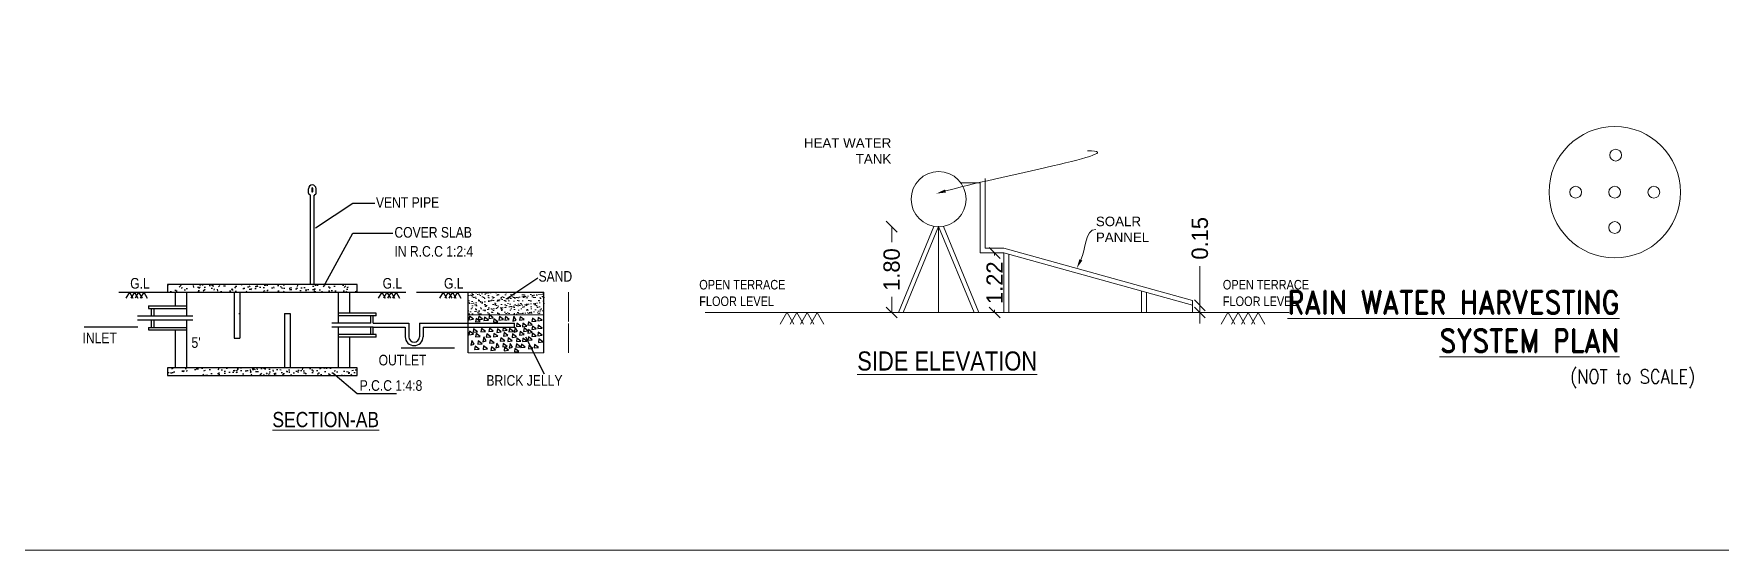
# Model space of a CAD drawing. Header units: metres. Extents: x -1560950 to -1560825, y 42726 to 42863.
# Drawn here: x -1560891.88 to -1560849.81, y 42771.28 to 42784.16 of the extents above; entities that cross this region are included whole.
import ezdxf
from ezdxf import colors
from ezdxf.entities.mleader import LeaderData, LeaderLine
from ezdxf.math import Vec2, Vec3

# ---------------------------------------------------------------- set-up
doc = ezdxf.new("R2010")
doc.units = ezdxf.units.M
doc.header["$LTSCALE"] = 750
doc.header["$MEASUREMENT"] = 0
doc.header["$PDMODE"] = 35
doc.header["$PDSIZE"] = 50
doc.layers.get('0').update_dxf_attribs({"lineweight": 5})
doc.layers.get('Defpoints').update_dxf_attribs({"lineweight": 0})
doc.layers.add('GRILL', color=20, linetype='Continuous')
doc.layers.add('LANDSCAPE', color=210, linetype='Continuous')
doc.layers.add('TEXT', color=2, linetype='Continuous', lineweight=20)
doc.layers.add('wall', color=7, linetype='Continuous', lineweight=30)
doc.styles.add('12', font='swissc.ttf', dxfattribs={"height": 10})
doc.styles.add('ARIAL', font='romand.shx', dxfattribs={"width": 0.85})
doc.styles.add('MSV', font='swissck.ttf', dxfattribs={"height": 0.3})
doc.styles.get("Standard").update_dxf_attribs({"font": 'arial.ttf'})
doc.styles.add('sunahari', font='framd.ttf', dxfattribs={"height": 0.3})
doc.dimstyles.new('Civil', dxfattribs={"dimtxt": 0.2, "dimasz": 0.15, "dimexe": 0.1, "dimexo": 0.1, "dimgap": 0.0625, "dimtad": 0, "dimzin": 0, "dimdsep": 46, "dimtxsty": 'Standard', "dimblk": 'OBLIQUE', "dimcen": 0, "dimclrd": 253, "dimclrt": 4, "dimadec": 0, "dimazin": 3, "dimtfac": 1, "dimtofl": 0, "dimtmove": 0, "dimatfit": 3, "dimfxl": 0, "dimfrac": 2, "dimtolj": 1, "dimtzin": 0, "dimarcsym": 0})
doc.dimstyles.new('Civil Fts', dxfattribs={"dimtxt": 0.2, "dimasz": 0.15, "dimexe": 0, "dimexo": 0, "dimgap": 0.1, "dimtad": 0, "dimdec": 1, "dimlfac": 39.36, "dimzin": 3, "dimdsep": 46, "dimlunit": 4, "dimtxsty": 'sunahari', "dimblk": 'ARCHTICK', "dimcen": 3, "dimse1": 1, "dimse2": 1, "dimclrd": 253, "dimclre": 5, "dimclrt": 4, "dimadec": 0, "dimazin": 0, "dimtfac": 0.7505, "dimtdec": 1, "dimtmove": 1, "dimatfit": 3, "dimfxl": 0, "dimfrac": 2, "dimtolj": 1, "dimtzin": 0, "dimlwd": -1, "dimlwe": -1, "dimarcsym": 0})
doc.dimstyles.new('CIVIL Mt.', dxfattribs={"dimscale": 0, "dimtxt": 0.2, "dimasz": 0.15, "dimexe": 0.18, "dimexo": 0.0625, "dimgap": 0.1, "dimtad": 0, "dimzin": 0, "dimdsep": 46, "dimtxsty": 'sunahari', "dimblk": 'OBLIQUE', "dimcen": 0.09, "dimse1": 1, "dimse2": 1, "dimclrd": 253, "dimclrt": 4, "dimadec": 0, "dimazin": 0, "dimtfac": 1, "dimtofl": 0, "dimtmove": 1, "dimatfit": 3, "dimfxl": 0, "dimfrac": 2, "dimtolj": 1, "dimtzin": 0, "dimarcsym": 0})
pattern_1 = [(50, (-1853.075207365422, -1288.844549076173), (15.22496232842108, -1.332010965668043), [1.59198649345617, -17.51185142801788]), (355, (-1853.075207365422, -1288.844549076173), (-2.945202254303838, 15.9663829371921), [1.273589194764936, -14.0094811424143]), (100.4509999999999, (-1851.806465163645, -1288.955549394281), (12.27981511637102, 14.63429930649267), [1.352979597325741, -14.88277557058317]), (46.18419999999999, (-1853.075207365422, -1284.59925176029), (22.65376229707737, -3.513428778076467), [2.387979740184253, -26.26777714202682]), (96.63559999999995, (-1851.187395518245, -1284.892035208049), (19.83959762517331, 20.67706787993929), [2.029469395988581, -22.32416335587425]), (351.1840000000001, (-1853.075207365422, -1284.59925176029), (19.83962865827135, 20.67703127432403), [1.910383792147405, -21.01422171362146]), (21, (-1850.952558707475, -1285.66057608926), (12.6702803624625, -8.546211245405662), [1.59198649345617, -17.51185142801788]), (326, (-1850.952558707475, -1285.66057608926), (5.164724115362179, 15.39237555506011), [1.273589194764936, -14.0094811424143]), (71.45140000000002, (-1849.896708137843, -1286.372758141539), (17.83496959511032, 6.846198582115227), [1.352979597325741, -14.88277557058317]), (37.50000000000001, (-1853.075207365422, -1288.844549076173), (0.2581110057001049, 7.066166920720276), [0, -13.83966924977898, 0, -14.22174600820846, 0, -14.06254735886284]), (7.499999999999999, (-1853.075207365422, -1288.844549076173), (5.584042005968842, 8.371974909035258), [0, -8.108517873336762, 0, -13.52127195108774, 0, -5.359687861302441]), (327.5, (-1857.808713872618, -1288.844549076173), (11.331149403955, -0.4787445176275242), [0, -5.306621644853903, 0, -16.55665953194418, 0, -21.96941360969516]), (317.5, (-1859.931362530566, -1288.844549076173), (12.37898456972493, 2.124862482994782), [0, -6.898608138310072, 0, -10.99532004813728, 0, -15.60146763587047])]

# ---------------------------------------------------------------- blocks, each defined once
blk = doc.blocks.new('_ArchTick')
at = {"color": 0, "linetype": 'ByBlock', "const_width": 0.15}
blk.add_lwpolyline([(-0.5, -0.5), (0.5, 0.5)], dxfattribs=at)
blk = doc.blocks.new('*D241')
at = {"color": 253}
for p, q in [((460.0129608831194, 132.8817991975792), (460.0129608831194, 105.1617850094494)), ((460.0129608831194, 75.57744847699723), (460.0129608831194, 103.2974626651271))]:
    blk.add_line(p, q, dxfattribs=at)
at = {"layer": 'Defpoints', "color": 0}
for p in [(436.7426547055438, 132.8817991975792), (436.7426547055438, 75.57744847699723), (460.0129608831194, 75.57744847699723)]:
    blk.add_point(p, dxfattribs=at)
at = {"color": 253, "xscale": 0.15, "yscale": 0.15, "zscale": 0.15}
for p, rotation in [((460.0129608831194, 132.8817991975792), 90), ((460.0129608831194, 75.57744847699723), 270)]:
    blk.add_blockref('_ArchTick', p, dxfattribs=dict(at, rotation=rotation))
at = {"color": 4, "insert": (460.0129608831194, 104.2296238372883), "char_height": 0.2, "attachment_point": 5, "rotation": 90, "style": 'sunahari'}
blk.add_mtext('\\A1;187\'-11 1/2"', dxfattribs=at)
blk = doc.blocks.new('_Oblique')
at = {"color": 0, "linetype": 'ByBlock', "lineweight": -2}
blk.add_line((-0.5, -0.5), (0.5, 0.5), dxfattribs=at)
blk = doc.blocks.new('*D172')
at = {"color": 253, "lineweight": 15}
for p, q in [((85165.0427183296, 6047.648330107317), (85165.0427183296, 6028.535747481707)), ((85165.0427183296, 6028.535747481707), (85165.0427183296, 6033.848247481706)), ((85165.0427183296, 6025.038850441456), (85165.0427183296, 6028.535747481707)), ((85165.0427183296, 6025.038850441456), (85165.0427183296, 6019.726350441455))]:
    blk.add_line(p, q, dxfattribs=at)
at = {"layer": 'Defpoints', "color": 0}
for p in [(85161.37827319115, 6028.535747481707), (85161.37827319115, 6025.038850441456), (85165.0427183296, 6028.535747481707)]:
    blk.add_point(p, dxfattribs=at)
at = {"color": 253, "lineweight": 15, "xscale": 5.3125, "yscale": 5.3125, "zscale": 5.3125}
for p, rotation in [((85165.0427183296, 6028.535747481707), 270), ((85165.0427183296, 6025.038850441456), 90)]:
    blk.add_blockref('_Oblique', p, dxfattribs=dict(at, rotation=rotation))
at = {"color": 4, "insert": (85165.0427183296, 6061.276168935168), "char_height": 8, "attachment_point": 5, "rotation": 90, "style": 'sunahari'}
blk.add_mtext('\\A1;0.15', dxfattribs=at)
blk = doc.blocks.new('*D173')
at = {"color": 253, "lineweight": 15}
for p, q in [((85014.46345289628, 6067.001614924327), (85014.46345289628, 6059.401917664576)), ((85014.46345289628, 6025.038850441456), (85014.46345289628, 6032.638547701207))]:
    blk.add_line(p, q, dxfattribs=at)
at = {"layer": 'Defpoints', "color": 0}
for p in [(85012.57381102034, 6067.001614924327), (85012.57381102034, 6025.038850441456), (85014.46345289628, 6025.038850441456)]:
    blk.add_point(p, dxfattribs=at)
at = {"color": 253, "lineweight": 15, "xscale": 5.3125, "yscale": 5.3125, "zscale": 5.3125}
for p, rotation in [((85014.46345289628, 6067.001614924327), 90), ((85014.46345289628, 6025.038850441456), 270)]:
    blk.add_blockref('_Oblique', p, dxfattribs=dict(at, rotation=rotation))
at = {"color": 4, "insert": (85014.46345289628, 6046.020232682907), "char_height": 8, "attachment_point": 5, "rotation": 90, "style": 'sunahari'}
blk.add_mtext('\\A1;1.80', dxfattribs=at)
blk = doc.blocks.new('*D174')
at = {"color": 253, "lineweight": 15}
for p, q in [((85064.75934690044, 6054.128189629873), (85064.75934690044, 6052.868501720634)), ((85064.75934690044, 6025.038850441456), (85064.75934690044, 6026.298538350669))]:
    blk.add_line(p, q, dxfattribs=at)
at = {"layer": 'Defpoints', "color": 0}
for p in [(85063.52254048928, 6054.128189629873), (85063.52254048928, 6025.038850441456), (85064.75934690044, 6025.038850441456)]:
    blk.add_point(p, dxfattribs=at)
at = {"color": 253, "lineweight": 15, "xscale": 5.3125, "yscale": 5.3125, "zscale": 5.3125}
for p, rotation in [((85064.75934690044, 6054.128189629873), 90), ((85064.75934690044, 6025.038850441456), 270)]:
    blk.add_blockref('_Oblique', p, dxfattribs=dict(at, rotation=rotation))
at = {"color": 4, "insert": (85064.75934690044, 6039.583520035664), "char_height": 8, "attachment_point": 5, "rotation": 90, "style": 'sunahari'}
blk.add_mtext('\\A1;1.22', dxfattribs=at)
blk = doc.blocks.new('A$C2615472F')
at = {"color": 0, "lineweight": 20}
for centre, radius in [((3.340724456958752, 3.077297352122548), 1.024441508211954), ((3.355198708604632, 3.65533853773244), 0.0919103943791258), ((2.731219125618565, 3.077297352122548), 0.0919103943791258), ((3.340724456958752, 3.077297352122548), 0.0919103943791258), ((3.950229788295303, 3.077297352122548), 0.0919103943791258), ((3.340724456958752, 2.526184334722564), 0.0919103943791258)]:
    blk.add_circle(centre, radius, dxfattribs=at)
at = {"color": 0, "lineweight": 20, "attachment_point": 6, "style": 'ARIAL'}
for s, insert, char_height in [('{\\LRAIN WATER HARVESTING \\PSYSTEM PLAN}', (3.412821387197083, 1.061045259133187), 0.3593914057821484), ('(NOT to SCALE)', (4.593422030784325, 0.1684398630573369), 0.2174318004981998)]:
    blk.add_mtext(s, dxfattribs=dict(at, insert=insert, char_height=char_height))
blk = doc.blocks.new('A$C6672774C')
h = blk.add_hatch()
h.set_pattern_fill('AR-SAND', color=0, scale=0.1193840640012127, style=0)
h.set_pattern_definition([(37.50000000000001, (-1618.699707255182, 55.179942884306), (-0.1910182386437025, 5.842814124836688), [0, -4.609179942958816, 0, -5.155003883572363, 0, -4.927577241650049]), (7.499999999999999, (-1618.699707255182, 55.179942884306), (5.366591640418254, 8.557749368392807), [0, -2.486531285017254, 0, -4.154326659114198, 0, -1.59198649345617]), (327.5, (-1622.429504182713, 55.179942884306), (9.443188375337712, 0.0171576947645061), [0, -1.516177612815399, 0, -5.458239406135443, 0, -7.126034780232384]), (317.5, (-1622.429504182713, 55.179942884306), (9.11564723904916, 2.661420859548651), [0, -0.7580888064077004, 0, -3.578179166244345, 0, -4.093679554601582])])
h.paths.add_polyline_path([(436.7426547055438, 111.3926676773608), (436.7426547055365, 132.8817991975792), (365.1122163048203, 132.8817991975792), (365.1122163048203, 111.3926676773608), (385.1662384746524, 111.3926676773608), (385.1663305916518, 111.3932807284163), (385.1671462422091, 111.3926676773608)])
at = {"layer": 'LANDSCAPE'}
h = blk.add_hatch(dxfattribs=at)
h.set_pattern_fill('AR-CONC', color=0, scale=0.0835688448008489, style=0)
h.set_pattern_definition(pattern_1)
h.paths.add_polyline_path([(81.02101424765715, 140.0448430376527), (81.02101424765715, 132.8817991975792), (260.0971102494805, 132.8817991975792), (260.0971102494805, 140.0448430376527)])
h = blk.add_hatch(dxfattribs=at)
h.set_pattern_fill('AR-CONC', color=0, scale=0.0835688448008489, style=0)
h.set_pattern_definition(pattern_1)
h.paths.add_polyline_path([(260.0971102494805, 54.0883169567787), (260.0971102494805, 61.25136079685217), (81.02101424765715, 61.25136079685217), (81.02101424765715, 54.0883169567787)])
at = {"color": 0}
for p, q in [((365.1122163048203, 111.3926676773608), (436.7426547055438, 111.3926676773608)), ((365.1122163048203, 75.57744847699723), (436.7426547055438, 75.57744847699723))]:
    blk.add_line(p, q, dxfattribs=at)
at = {"layer": 'GRILL', "color": 0}
for p, q in [((214.2045649056672, 226.4509796217899), (214.2045649056672, 230.7244873241434)), ((215.9953258656897, 140.0448430376527), (215.9953258656897, 224.6101355252504)), ((217.4876266657011, 231.2849344489732), (217.4876266657011, 227.8936720174224)), ((218.0845469857086, 231.2849344489732), (218.0845469857086, 227.8936720174224)), ((219.5768477857273, 140.0448430376527), (219.5768477857273, 224.6101355252504)), ((221.3676087457425, 226.4509796217899), (221.3676087457425, 230.7244873241434))]:
    blk.add_line(p, q, dxfattribs=at)
for centre, radius, start, end in [((217.7860868257048, 230.751093649291), 3.581521920036513, 0, 180), ((215.3984055456822, 226.4509796217899), 1.193840640012123, 180, 255.522487814064), ((214.8014852256747, 224.139117163395), 1.193840640012123, 0, 75.52248781406405), ((217.7860868257048, 227.8936720174224), 0.2984601600030316, 180, 0), ((217.7987678183199, 231.3115407741207), 0.2984601600030316, 0, 180), ((220.770688425735, 224.139117163395), 1.193840640012123, 104.4775121859359, 180), ((220.1737681057348, 226.4509796217899), 1.193840640012123, 284.477512185936, 0)]:
    blk.add_arc(centre, radius, start, end, dxfattribs=at)
at = {"layer": 'LANDSCAPE', "color": 0}
for p, q in [((35.00841405142273, 132.8817991975792), (57.15802436344529, 132.8817991975792)), ((44.89984962355083, 132.8817991975792), (41.5897508770795, 127.1485399906214)), ((44.89984962355083, 132.8817991975792), (48.20994837002218, 127.1485399906214)), ((49.73144695744849, 132.8817991975792), (46.42134821097714, 127.1485399906214)), ((49.73144695744849, 132.8817991975792), (53.04154570391983, 127.1485399906214)), ((53.62515480183356, 132.8817991975792), (50.31505605536221, 127.1485399906214)), ((53.62515480183356, 132.8817991975792), (56.9352535483049, 127.1485399906214)), ((55.07256568632874, 132.8817991975792), (81.02101424765715, 132.8817991975792)), ((58.45675213573122, 132.8817991975792), (55.14665338925988, 127.1485399906214)), ((58.45675213573122, 132.8817991975792), (61.76685088220256, 127.1485399906214)), ((260.0971102494805, 140.0448430376527), (81.02101424765715, 140.0448430376527)), ((81.02101424765715, 140.0448430376527), (81.02101424765715, 132.8817991975792)), ((81.02101424765715, 132.8817991975792), (260.0971102494805, 132.8817991975792)), ((143.9483543827009, 132.8817991975792), (149.3206372627537, 132.8817991975792)), ((260.0971102494805, 132.8817991975792), (260.0971102494805, 140.0448430376527)), ((260.0971102494805, 132.8817991975792), (282.246720561503, 132.8817991975792)), ((280.1612618843792, 132.8817991975792), (306.1097104457149, 132.8817991975792)), ((283.5035758385493, 132.8817991975792), (280.193477092078, 127.1485399906214)), ((283.5035758385493, 132.8817991975792), (286.8136745850206, 127.1485399906214)), ((288.3351731724543, 132.8817991975792), (285.0250744259828, 127.1485399906214)), ((288.3351731724543, 132.8817991975792), (291.6452719189256, 127.1485399906214)), ((292.228881016832, 132.8817991975792), (288.918782270368, 127.1485399906214)), ((292.228881016832, 132.8817991975792), (295.5389797633034, 127.1485399906214)), ((297.0604783507369, 132.8817991975792), (293.7503796042656, 127.1485399906214)), ((297.0604783507369, 132.8817991975792), (300.3705770972084, 127.1485399906214)), ((316.4190320338385, 132.8817991975792), (368.6379199143848, 132.8817991975792)), ((341.4934781948105, 132.8817991975792), (338.1833794483391, 127.1485399906214)), ((341.4934781948105, 132.8817991975792), (344.8035769412818, 127.1485399906214)), ((346.3250755287081, 132.8817991975792), (343.014976782244, 127.1485399906214)), ((346.3250755287081, 132.8817991975792), (349.6351742751794, 127.1485399906214)), ((350.2187833730858, 132.8817991975792), (346.9086846266146, 127.1485399906214)), ((350.2187833730858, 132.8817991975792), (353.5288821195645, 127.1485399906214)), ((355.0503807069836, 132.8817991975792), (351.7402819605122, 127.1485399906214)), ((355.0503807069836, 132.8817991975792), (358.3604794534622, 127.1485399906214)), ((365.1122163048203, 75.57744847699723), (365.1122163048203, 132.8817991975792)), ((365.1122163048203, 132.8817991975792), (436.7426547055438, 132.8817991975792)), ((436.7426547055438, 75.57744847699723), (436.7426547055438, 132.8817991975792)), ((409.020668255951, 99.93417341111856), (409.020668255951, 103.5160185856548)), ((81.02101424765715, 61.25136079685217), (81.02101424765715, 54.0883169567787)), ((260.0971102494805, 61.25136079685217), (81.02101424765715, 61.25136079685217)), ((81.02101424765715, 54.0883169567787), (260.0971102494805, 54.0883169567787)), ((260.0971102494805, 54.0883169567787), (260.0971102494805, 61.25136079685217))]:
    blk.add_line(p, q, dxfattribs=at)
for points in [[(370.1170185437804, 107.3369217063882), (366.3955695878249, 110.1339996801434), (365.9073319211893, 106.8847123395826), (370.1170185437804, 107.3369217063882)], [(370.1170185437804, 93.17992379689896), (366.3955695878249, 95.97700177065418), (365.9073319211893, 92.72771443009331), (370.1170185437804, 93.17992379689896)], [(374.0412336467707, 95.49835564880051), (370.3197846908151, 98.29543362255757), (369.8315470241796, 95.04614628199488), (374.0412336467707, 95.49835564880051)], [(376.3358893747354, 105.298582752921), (372.6144404187872, 108.0956607266762), (372.1262027521443, 104.8463733861153), (376.3358893747354, 105.298582752921)], [(378.801988969506, 107.4768469726641), (375.0805400135505, 110.2739249464212), (374.5923023469077, 107.0246376058585), (378.801988969506, 107.4768469726641)], [(381.4185859894715, 95.75105526800873), (377.6971370335232, 98.54813324176394), (377.2088993668877, 95.29884590120308), (381.4185859894715, 95.75105526800873)], [(384.2651353565743, 106.4973979176593), (380.5436864006188, 109.2944758914145), (380.0554487339905, 106.0451885508537), (384.2651353565743, 106.4973979176593)], [(388.8877795476001, 108.5962027546593), (385.1663305916518, 111.3932807284145), (384.6780929250162, 108.1439933878537), (388.8877795476001, 108.5962027546593)], [(388.8877795476001, 96.10520364627337), (385.1663305916518, 98.90228162002859), (384.6780929250162, 95.65299427946773), (388.8877795476001, 96.10520364627337)], [(393.1749167107118, 104.9841935292697), (389.4534677547563, 107.7812715030231), (388.9652300881207, 104.5319841624623), (393.1749167107118, 104.9841935292697)], [(396.4521140606666, 95.40560512382216), (392.7306651047111, 98.2026830975774), (392.2424274380681, 94.95339575701655), (396.4521140606666, 95.40560512382216)], [(398.4018097957378, 107.0016850474567), (394.6803608397822, 109.7987630212119), (394.1921231731394, 106.5494756806492), (398.4018097957378, 107.0016850474567)], [(402.0553273060503, 96.89611087178491), (398.3338783500949, 99.69318884554012), (397.8456406834522, 96.44390150497749), (402.0553273060503, 96.89611087178491)], [(404.0049910106318, 107.0418252113922), (400.2835420546762, 109.8389031851475), (399.7953043880333, 106.5896158445848), (404.0049910106318, 107.0418252113922)], [(407.8669679959785, 95.82601501633144), (404.1455190400228, 98.62309299008663), (403.6572813733799, 95.37380564952585), (407.8669679959785, 95.82601501633144)], [(408.1931914128943, 110.1375414246831), (407.2489484633114, 105.5788976817257), (410.3964361892868, 106.522065352683), (408.1931914128943, 110.1375414246831)], [(409.4755960152467, 99.66496518758322), (408.5313530656638, 95.10632144462579), (411.6788407916318, 96.04948911558313), (409.4755960152467, 99.66496518758322)], [(414.9427076658176, 100.9005819291142), (411.2212587098619, 103.6976599028712), (410.7330210432191, 100.4483725623086), (414.9427076658176, 100.9005819291142)], [(417.9109731354254, 106.9742747194887), (414.1895241794699, 109.7713526932439), (413.7012865128345, 106.522065352683), (417.9109731354254, 106.9742747194887)], [(420.6859877695097, 100.760665932481), (416.9645388135539, 103.5577439062381), (416.4763011469108, 100.3084565656754), (420.6859877695097, 100.760665932481)], [(421.6355188029556, 96.33753510557108), (417.9140698469998, 99.1346130793263), (417.4258321803645, 95.88532573876364), (421.6355188029556, 96.33753510557108)], [(425.7288830585602, 102.159872247028), (422.0074341026045, 104.9569502207851), (421.5191964359616, 101.7076628802224), (425.7288830585602, 102.159872247028)], [(425.7288830585602, 94.76495865156176), (422.0074341026045, 97.56203662531698), (421.5191964359616, 94.31274928475615), (425.7288830585602, 94.76495865156176)], [(429.5110587356028, 105.5179581322972), (425.7896097796473, 108.3150361060543), (425.3013721130117, 105.0657487654916), (429.5110587356028, 105.5179581322972)], [(429.5110587356028, 98.123044536831), (425.7896097796473, 100.920122510588), (425.3013721130117, 97.67083517002541), (429.5110587356028, 98.123044536831)], [(435.0490129842436, 106.3517718207276), (431.327564028288, 109.1488497944847), (430.8393263616451, 105.899562453922), (435.0490129842436, 106.3517718207276)], [(435.0490129842436, 98.9568582252614), (431.327564028288, 101.7539361990184), (430.8393263616451, 98.50464885845577), (435.0490129842436, 98.9568582252614)], [(368.6639729899834, 87.38828862827904), (367.7197300404005, 82.82964488532163), (370.8672177663756, 83.77281255627895), (368.6639729899834, 87.38828862827904)], [(375.4400643904883, 79.1878884603575), (371.7186154345327, 81.98496643411455), (371.2303777678899, 78.73567909355188), (375.4400643904883, 79.1878884603575)], [(376.3358893747354, 91.14158484343169), (372.6144404187872, 93.93866281718692), (372.1262027521443, 90.68937547662607), (376.3358893747354, 91.14158484343169)], [(378.3817547125145, 84.22502192308457), (374.6603057565588, 87.02209989683979), (374.1720680899161, 83.77281255627895), (378.3817547125145, 84.22502192308457)], [(379.8375257874286, 90.68937547662789), (378.8932828378383, 86.13073173367044), (382.0407705638063, 87.0738994046278), (379.8375257874286, 90.68937547662789)], [(383.4246500015652, 79.32780445699245), (379.7032010456096, 82.12488243074586), (379.2149633789668, 78.87559509018502), (383.4246500015652, 79.32780445699245)], [(386.4157715713736, 90.76219005464556), (382.6943226154181, 93.55926802840077), (382.2060849487754, 90.30998068783808), (386.4157715713736, 90.76219005464556)], [(389.5553075099524, 85.1670622495676), (385.8338585539968, 87.96414022332466), (385.345620887354, 84.71485288276199), (389.5553075099524, 85.1670622495676)], [(390.8457852244684, 78.31136025540218), (387.1243362685126, 81.10843822915741), (386.6360986018846, 77.85915088859656), (390.8457852244684, 78.31136025540218)], [(393.1749167107118, 91.20450106921999), (389.4534677547563, 94.0015790429752), (388.9652300881207, 90.75229170241435), (393.1749167107118, 91.20450106921999)], [(392.3015562993823, 84.7757138089455), (391.3573133497994, 80.21707006598807), (394.5048010757746, 81.1602377369436), (392.3015562993823, 84.7757138089455)], [(399.6739549403574, 87.02342528253574), (395.9525059844018, 89.8205032562928), (395.464268317759, 86.57121591573014), (399.6739549403574, 87.02342528253574)], [(402.0193380219133, 81.61244710375105), (398.2978890659579, 84.40952507750444), (397.8096513993151, 81.1602377369436), (402.0193380219133, 81.61244710375105)], [(402.786537130094, 91.89569695481258), (399.0650881741385, 94.69277492856779), (398.5768505074956, 91.44348758800696), (402.786537130094, 91.89569695481258)], [(403.3098157364293, 78.00012271048581), (399.5883667804737, 80.79720068424103), (399.1001291138382, 77.5479133436802), (403.3098157364293, 78.00012271048581)], [(406.6933473587631, 86.9036058726724), (402.9718984028077, 89.70068384642764), (402.4836607361721, 86.4513965058668), (406.6933473587631, 86.9036058726724)], [(404.7655868113362, 84.46447626402914), (403.8213438617532, 79.9058325210717), (406.9688315877283, 80.84900019202905), (404.7655868113362, 84.46447626402914)], [(410.7942416510414, 90.6863766268525), (407.0727926950858, 93.48345460060771), (406.5845550284428, 90.23416726004689), (410.7942416510414, 90.6863766268525)], [(413.121653256443, 76.94915835708343), (409.4002043004875, 79.74623633084047), (408.9119666338516, 76.49694899027782), (413.121653256443, 76.94915835708343)], [(414.4833685338672, 81.30120955883469), (410.7619195779116, 84.09828753258991), (410.2736819112689, 80.84900019202905), (414.4833685338672, 81.30120955883469)], [(414.9427076658176, 86.7435840196267), (411.2212587098619, 89.54066199338195), (410.7330210432191, 86.29137465281929), (414.9427076658176, 86.7435840196267)], [(417.9109731354254, 92.81727680999941), (414.1895241794699, 95.61435478375459), (413.7012865128345, 92.36506744319377), (417.9109731354254, 92.81727680999941)], [(419.1573778707315, 80.98994420499001), (415.435928914776, 83.78702217874707), (414.9476912481331, 80.5377348381844), (419.1573778707315, 80.98994420499001)], [(420.6859877695097, 86.6036680229936), (416.9645388135539, 89.40074599674881), (416.4763011469108, 86.151458656188), (420.6859877695097, 86.6036680229936)], [(425.7288830585602, 88.00287433754055), (422.0074341026045, 90.79995231129575), (421.5191964359616, 87.55066497073312), (425.7288830585602, 88.00287433754055)], [(426.2892010148861, 79.74757098617738), (422.5677520589379, 82.54464895993256), (422.0795143922949, 79.29536161937176), (426.2892010148861, 79.74757098617738)], [(429.5110587356028, 91.3609602228098), (425.7896097796473, 94.15803819656506), (425.3013721130117, 90.9087508560042), (429.5110587356028, 91.3609602228098)], [(431.6214083826853, 80.67870666007366), (427.8999594267297, 83.4757846338307), (427.4117217600869, 80.22649729326807), (431.6214083826853, 80.67870666007366)], [(435.0490129842436, 92.19477391124019), (431.327564028288, 94.9918518849954), (430.8393263616451, 91.74256454443457), (435.0490129842436, 92.19477391124019)], [(435.67458993732, 85.90406023089781), (431.9531409813643, 88.70113820465305), (431.4649033147215, 85.4518508640922), (435.67458993732, 85.90406023089781)]]:
    blk.add_lwpolyline(points, dxfattribs=at)
at = {"layer": 'wall', "color": 0}
for p, q in [((88.18405808773241, 132.8817991975792), (88.18405808773241, 119.9729388758314)), ((98.9286238478453, 132.8817991975792), (98.9286238478453, 110.4222137557335)), ((143.9483543827009, 132.8817991975792), (143.9483543827009, 89.30728313787586)), ((149.3206372627537, 132.8817991975792), (149.3206372627537, 89.30728313787586)), ((242.1895006492996, 132.8817991975792), (242.1895006492996, 103.5160185856565)), ((252.9340664094052, 132.8817991975792), (252.9340664094052, 113.0667437057527)), ((62.90370074460953, 119.9729388758314), (62.90370074460953, 117.585257595807)), ((62.90370074460953, 119.9729388758314), (98.9286238478453, 119.9729388758314)), ((62.90370074460953, 117.585257595807), (98.9286238478453, 117.585257595807)), ((65.65593808203994, 117.585257595807), (65.65593808203994, 110.4222137557335)), ((68.0436193620626, 117.585257595807), (68.0436193620626, 110.4222137557335)), ((148.2634917767282, 112.7275989322079), (149.3206372627537, 112.7275989322079)), ((191.6542263575829, 112.7275989322079), (191.6542263575829, 61.25136079685217)), ((191.6542263575829, 112.7275989322079), (197.0265092376357, 112.7275989322079)), ((197.0265092376357, 112.7275989322079), (197.0265092376357, 61.25136079685217)), ((278.2144237525499, 113.0667437057527), (242.1895006492996, 113.0667437057545)), ((278.2144237525499, 110.6790624257301), (278.2144237525499, 113.0667437057527)), ((52.46349803271733, 110.4222137557335), (68.0436193620626, 110.4222137557335)), ((52.46349803271733, 106.8406918356977), (68.0436193620626, 106.8406918356977)), ((62.90370074460953, 99.67764799562427), (62.90370074461678, 97.2899667155998)), ((62.90370074461678, 99.67764799562427), (98.9286238478453, 99.67764799562427)), ((62.90370074461678, 97.2899667155998), (98.9286238478453, 97.2899667155998)), ((65.65593808203994, 106.8406918356977), (65.65593808203994, 99.67764799562427)), ((68.0436193620626, 110.4222137557335), (104.8383671091287, 110.4222137557335)), ((68.0436193620626, 106.8406918356977), (104.8383671091287, 106.8406918356977)), ((68.0436193620626, 106.8406918356977), (68.0436193620626, 99.67764799562427)), ((88.18405808773241, 97.2899667155998), (88.18405808773241, 61.25136079685217)), ((98.9286238478453, 106.8406918356977), (98.9286238478453, 61.25136079685217)), ((273.0745051351041, 103.5160185856548), (236.2797573880089, 103.5160185856565)), ((275.438127208603, 99.93449666562084), (236.2797573880089, 99.93449666562084)), ((278.2144237525499, 110.6790624257282), (242.1895006492996, 110.6790624257301)), ((242.1895006492996, 99.93449666562084), (242.1895006492996, 61.25136079685217)), ((273.0745051350896, 103.5160185856548), (273.0745051351041, 110.6790624257301)), ((273.0745051351041, 92.77145282554741), (273.0745051350896, 99.93449666562084)), ((275.4621864151195, 103.5160185856548), (275.4621864151195, 110.6790624257301)), ((275.4621864151195, 103.5160185856548), (309.0107260405202, 103.5160185856548)), ((275.4621864151195, 92.77145282554741), (275.4621864151195, 99.93449666562084)), ((275.4621864151195, 99.93449666562084), (305.6856732302404, 99.93449666562084)), ((305.6856732302404, 99.93449666562084), (305.6856732302404, 90.80606356375938)), ((309.0107260405202, 103.5160185856548), (309.0107260405202, 90.80606356375938)), ((319.1669207830928, 103.5160185856548), (409.020668255951, 103.5160185856548)), ((319.1669207830928, 103.5160185856548), (319.1669207830928, 90.80606356375938)), ((322.4919735933727, 99.93449666562084), (409.020668255951, 99.93449666562084)), ((322.4919735933727, 99.93449666562084), (322.4919735933727, 90.80606356375938)), ((143.9483543827009, 89.30728313787586), (149.3206372627537, 89.30728313787586)), ((278.2144237525499, 92.77145282554741), (242.1895006492996, 92.77145282554741)), ((278.2144237525499, 90.38377154552292), (242.1895006492996, 90.38377154552292)), ((252.9340664094052, 90.38377154552292), (252.9340664094052, 61.25136079685217)), ((278.2144237525499, 90.38377154552292), (278.2144237525499, 92.77145282554741))]:
    blk.add_line(p, q, dxfattribs=at)
for radius in [8.40315018156383, 5.078097371286244]:
    blk.add_arc((314.0888234118029, 90.80606356375938), radius, 180, 0, dxfattribs=at)
at = {"layer": 'TEXT', "color": 0, "style": '12'}
for s, height, p in [('VENT PIPE', 10, (277.9708605286796, 212.7673783432219)), ('COVER SLAB', 10, (295.4509347751008, 184.517846325778)), ('IN R.C.C 1:2:4', 10, (295.4509347751008, 166.5445572009921)), ('G.L', 10, (45.69321050014695, 136.3056116639727)), ('G.L', 10, (284.2969367151454, 136.3056116639727)), ('G.L', 10, (342.2868390714066, 136.3056116639727)), ('SAND', 10, (431.6530848250477, 142.8883932667922)), ('INLET', 10, (0.5991421855214867, 84.6942371362693)), ("5'", 10, (103.6093487764738, 80.30169306608148)), ('OUTLET', 10, (280.5127364435902, 63.71980993961368)), ('P.C.C 1:4:8', 10, (262.5808315861941, 39.69794278628069)), ('BRICK JELLY', 10, (382.3574920963802, 44.49987700349264)), ('%%USECTION-AB', 14.4, (180.1129046393907, 5.281831998587221))]:
    blk.add_text(s, height=height, dxfattribs=at).set_placement(p)
at = {"color": 0}
dim = blk.add_linear_dim(base=(460.0129608831194, 75.57744847699723), p1=(436.7426547055438, 132.8817991975792), p2=(436.7426547055438, 75.57744847699723), angle=90, dimstyle='Civil Fts', override={"dimpost": '\\X'}, dxfattribs=at)
dim.commit()
dim.dimension.update_dxf_attribs({"geometry": '*D241', "text_midpoint": (460.0129608831194, 104.2296238372883)})
for points in [[(220.8219488836112, 193.8276568749297), (256.2151025698258, 217.0686364417979), (276.8385959631196, 217.0686364417979)], [(228.453480659191, 138.0286977558098), (256.0424038774509, 188.7204195486556), (293.9690956617851, 188.7204195486556)], [(401.7377054534954, 127.0960193011269), (430.958055633142, 146.6321326241395)], [(419.2550881720308, 90.58011419053221), (436.8513219626548, 55.76932733486135)], [(237.3193327794798, 56.55897480791828), (260.2329851804679, 36.99308079885668), (297.3351783909529, 36.99308079885668)]]:
    blk.add_leader(points, dimstyle='Civil', dxfattribs=at)
at = {"color": 0, "ltscale": 0.1}
ml = blk.add_multileader_mtext('Standard', dxfattribs=at)
ml.set_content('', color=4)
ml.set_leader_properties(color=252)
ml.build(insert=Vec2(0, 0))
ml.multileader.update_dxf_attribs({"leader_type": 2, "text_left_attachment_type": 2, "text_right_attachment_type": 2, "dogleg_length": 0.05, "arrow_head_size": 0.2})
ctx = ml.context
ctx.base_point, ctx.char_height, ctx.arrow_head_size, ctx.landing_gap_size, ctx.plane_origin = Vec3(2.315292214366845, 99.86597540069124), 0.23, 0.2, 0, Vec3(53.0653194465849, 99.86597540069124)
ctx.left_attachment, ctx.right_attachment, ctx.text_align_type = 2, 2, 2
notes = []
notes.append((ctx, [(0, (1, 1, 0), (2.365292214366845, 99.86597540069124), (-1, 0), 0.05, [(0, [(53.0653194465849, 99.86597540069124)], 0, [])])]))
ctx.mtext.insert, ctx.mtext.alignment, ctx.mtext.flow_direction = Vec3(2.315292214366845, 99.98097540069124), 3, 5
at = {"layer": 'TEXT', "color": 0}
ml = blk.add_multileader_mtext('Standard', dxfattribs=at)
ml.set_content('', color=4)
ml.set_leader_properties(color=252)
ml.build(insert=Vec2(0, 0))
ml.multileader.update_dxf_attribs({"leader_type": 2, "text_left_attachment_type": 2, "text_right_attachment_type": 2, "dogleg_length": 0.05, "arrow_head_size": 0.2})
ctx = ml.context
ctx.base_point, ctx.char_height, ctx.arrow_head_size, ctx.landing_gap_size, ctx.plane_origin = Vec3(301.6838219864181, 79.88671325926406), 0.23, 0.2, 0, Vec3(352.4338492186288, 79.88671325926406)
ctx.left_attachment, ctx.right_attachment, ctx.text_align_type = 2, 2, 2
notes.append((ctx, [(0, (1, 1, 0), (301.7338219864181, 79.88671325926406), (-1, 0), 0.05, [(0, [(352.4338492186288, 79.88671325926406)], 0, [])])]))
ctx.mtext.insert, ctx.mtext.alignment, ctx.mtext.flow_direction = Vec3(301.6838219864181, 80.00171325926406), 3, 5
for ctx, leaders in notes:
    for number, flags, end, landing, length, lines in leaders:
        leader = LeaderData()
        leader.index, (leader.has_last_leader_line, leader.has_dogleg_vector, leader.attachment_direction) = number, flags
        leader.last_leader_point, leader.dogleg_vector, leader.dogleg_length = Vec3(end), Vec3(landing), length
        for number, points, colour, breaks in lines:
            line = LeaderLine()
            line.index, line.vertices, line.color, line.breaks = number, Vec3.list(points), colors.encode_raw_color(colour), breaks
            leader.lines.append(line)
        ctx.leaders.append(leader)
blk = doc.blocks.new('A$C00531A14')
at = {"ltscale": 0.05}
for p, q in [((128.8284715899935, 95.37598378473012), (138.3452749977587, 95.37598378473012)), ((138.3452749977587, 61.10350064432441), (138.3452749977587, 95.37598378473012)), ((140.6765396911796, 63.43476533786178), (140.6765396913106, 97.56144439917809)), ((115.6626057639514, 73.97692593872215), (98.36140350070492, 32.01416145590793)), ((117.9938704573433, 73.97692593878037), (100.6926681940967, 32.01416145590793)), ((117.9938704573433, 73.97692593878037), (117.9938704573433, 32.01416145590793)), ((117.9938704573433, 73.97692593878037), (135.2950727205752, 32.01416145590793)), ((120.3251351507642, 73.97692593872215), (137.6263374140108, 32.01416145590793)), ((149.8868296151486, 61.10350064432441), (138.3452749977587, 61.10350064432441)), ((149.8868296150176, 63.43476533786178), (140.6765396911796, 63.43476533786178)), ((241.9717850082816, 37.8423231896395), (149.8868296150176, 63.43476533786178)), ((149.8868296154833, 32.01416145590793), (149.8868296151486, 61.10350064432441)), ((241.9717850082816, 35.51105849616032), (149.8868296151486, 61.10350064432441)), ((152.2180943089188, 32.01416145590793), (152.2180943085695, 60.45559071650131)), ((217.1710360208235, 32.01416145590793), (217.1710360206053, 42.40373418883971)), ((219.5023007142445, 32.01416145590793), (219.5023007142445, 41.7558242610221)), ((241.9717850082816, 35.51105849616032), (241.9717850082816, 37.8423231896395)), ((241.9717850082816, 35.51105849616032), (241.9717850082816, 32.01416145590793)), ((3.981809433331363, 32.01416145590793), (289.260892075341, 32.01416145590793))]:
    blk.add_line(p, q, dxfattribs=at)
for p, q in [((43.82231388337095, 32.01416145590793), (40.55945299469749, 26.36272061894579)), ((43.99137254818923, 32.01416145590793), (47.25423343686271, 26.36272061894579)), ((48.75401897665871, 32.01416145590793), (45.49115808810164, 26.36272061894579)), ((48.75401897665871, 32.01416145590793), (52.01687986464822, 26.36272061894579)), ((53.68572406862221, 32.01416145590793), (50.42286318066182, 26.36272061894579)), ((53.68572406862221, 32.01416145590793), (56.94858495733933, 26.36272061894579)), ((58.61742916202638, 32.01416145590793), (55.35456827333836, 26.36272061894579)), ((58.61742916202638, 32.01416145590793), (61.88029005069984, 26.36272061894579)), ((259.3462978446623, 32.01416145590793), (256.0834369559743, 26.36272061894579)), ((259.5153565094224, 32.01416145590793), (262.7782173981541, 26.36272061894579)), ((264.2780029380665, 32.01416145590793), (261.0151420493785, 26.36272061894579)), ((264.2780029380665, 32.01416145590793), (267.5408638260269, 26.36272061894579)), ((269.20970803003, 32.01416145590793), (265.9468471420696, 26.36272061894579)), ((269.20970803003, 32.01416145590793), (272.4725689187035, 26.36272061894579)), ((274.1414131233032, 32.01416145590793), (270.8785522347461, 26.36272061894579)), ((274.1414131233032, 32.01416145590793), (277.4042740119912, 26.36272061894579))]:
    blk.add_line(p, q)
blk.add_circle((117.9938704573433, 87.41929948950838), 13.44237355074706, dxfattribs=at)
at = {"style": 'MSV'}
for s, height, p in [('OPEN TERRACE', 4.662529386982964, (1.026292954891687, 43.26855254141901)), ('OPEN TERRACE', 4.662529386982964, (256.8475429753744, 43.26855254141901)), ('FLOOR LEVEL', 4.662529386982964, (1.026292954891687, 35.16810970054577)), ('FLOOR LEVEL', 4.662529386982964, (256.8475429753744, 35.16810970054577)), ('%%USIDE ELEVATION', 9.325825228815084, (78.23382016865071, 3.648960441913912))]:
    blk.add_text(s, height=height, dxfattribs=at).set_placement(p)
dim = blk.add_linear_dim(base=(95.05696471339616, 32.01416145590793), p1=(93.16732283747115, 73.97692593878037), p2=(93.16732283747115, 32.01416145590793), angle=90, text='1.80', dimstyle='CIVIL Mt.')
dim.commit()
dim.dimension.update_dxf_attribs({"geometry": '*D173', "text_midpoint": (95.05696471339616, 52.99554369735779), "insert": (-84919.40648818287, -5993.024688985548)})
for base, p1, p2, text, picture, middle in [((245.6362301467307, 35.51105849616032), (241.9717850082816, 32.01416145590793), (241.9717850082816, 35.51105849616032), '0.15', '*D172', (245.6362301467307, 68.25147994962117)), ((145.3528587175533, 32.01416145590793), (144.1160523064026, 61.10350064432441), (144.1160523064026, 32.01416145590793), '1.22', '*D174', (145.3528587175533, 46.55883105011618))]:
    dim = blk.add_linear_dim(base=base, p1=p1, p2=p2, angle=90, text=text, dimstyle='CIVIL Mt.')
    dim.commit()
    dim.dimension.update_dxf_attribs({"geometry": picture, "text_midpoint": middle, "dimtype": 128, "insert": (-84919.40648818287, -5993.024688985548)})
ml = blk.add_multileader_mtext('Standard')
ml.set_content('HEAT WATER\\P TANK', color=4)
ml.set_leader_properties(color=252)
ml.build(insert=Vec2(0, 0))
ml.multileader.update_dxf_attribs({"leader_type": 2, "text_left_attachment_type": 2, "text_right_attachment_type": 2, "dogleg_length": 0.05, "arrow_head_size": 4.662912614407542})
ctx = ml.context
ctx.base_point, ctx.char_height, ctx.arrow_head_size, ctx.landing_gap_size, ctx.plane_origin = Vec3(190.760742704472, 110.9965015409789), 4.662529386982964, 4.662912614407542, 0, Vec3(52.21311281582166, 87.92846815842225)
ctx.left_attachment, ctx.right_attachment, ctx.text_align_type = 2, 2, 2
notes = []
notes.append((ctx, [(0, (1, 1, 0), (191.9264708580739, 110.9965015409789), (-1, 0), 1.165728153601885, [(1, [(116.8181426391238, 90.12965766412619)], 0, [])])]))
ctx.mtext.insert, ctx.mtext.alignment, ctx.mtext.flow_direction = Vec3(94.85493530741951, 117.2132073902903), 3, 5
ml = blk.add_multileader_mtext('Standard')
ml.set_content('SOALR\\PPANNEL', color=4)
ml.set_leader_properties(color=252)
ml.build(insert=Vec2(0, 0))
ml.multileader.update_dxf_attribs({"leader_type": 2, "text_left_attachment_type": 2, "text_right_attachment_type": 2, "dogleg_length": 0.05, "arrow_head_size": 4.662912614407542})
ctx = ml.context
ctx.base_point, ctx.char_height, ctx.arrow_head_size, ctx.landing_gap_size, ctx.plane_origin = Vec3(194.816715103646, 72.60908264721729), 4.662529386982964, 4.662912614407542, 0, Vec3(185.4236160318833, 53.55830781423356)
ctx.left_attachment, ctx.right_attachment = 2, 2
notes.append((ctx, [(0, (1, 1, 0), (193.6509869500439, 72.60908264721729), (1, 0), 1.165728153601885, [(0, [(185.4236160318833, 53.55830781423356)], 0, [])])]))
ctx.mtext.insert, ctx.mtext.flow_direction = Vec3(194.8167151036468, 78.86713425507514), 5
for ctx, leaders in notes:
    for number, flags, end, landing, length, lines in leaders:
        leader = LeaderData()
        leader.index, (leader.has_last_leader_line, leader.has_dogleg_vector, leader.attachment_direction) = number, flags
        leader.last_leader_point, leader.dogleg_vector, leader.dogleg_length = Vec3(end), Vec3(landing), length
        for number, points, colour, breaks in lines:
            line = LeaderLine()
            line.index, line.vertices, line.color, line.breaks = number, Vec3.list(points), colors.encode_raw_color(colour), breaks
            leader.lines.append(line)
        ctx.leaders.append(leader)

msp = doc.modelspace()

# ---------------------------------------------------------------- linework, layer by layer
at = {"color": 0, "ltscale": 0.25}
msp.add_lwpolyline([(-1560949.740001026, 42862.5288632779), (-1560825.35591028, 42862.5288632779), (-1560825.35591028, 42771.27670968135), (-1560949.740001026, 42771.27670968135)], close=True, dxfattribs=at)

# ---------------------------------------------------------------- block references
at = {"color": 0, "ltscale": 0.25, "xscale": 1.6, "yscale": 1.6, "zscale": 1.6}
msp.add_blockref('A$C2615472F', (-1560857.791011097, 42775.28649446558), dxfattribs=at)
at = {"color": 0, "lineweight": 20, "xscale": 0.0510420920426138, "yscale": 0.0510420920426138, "zscale": 0.0510420920426138}
msp.add_blockref('A$C00531A14', (-1560875.329925951, 42775.57523527802), dxfattribs=at)
at = {"color": 0, "lineweight": -2, "xscale": 0.0263854474991456, "yscale": 0.0263854474991456, "zscale": 0.0263854474991456}
msp.add_blockref('A$C6672774C', (-1560890.675016273, 42774.2083441095), dxfattribs=at)

doc.saveas('drawing.dxf')
